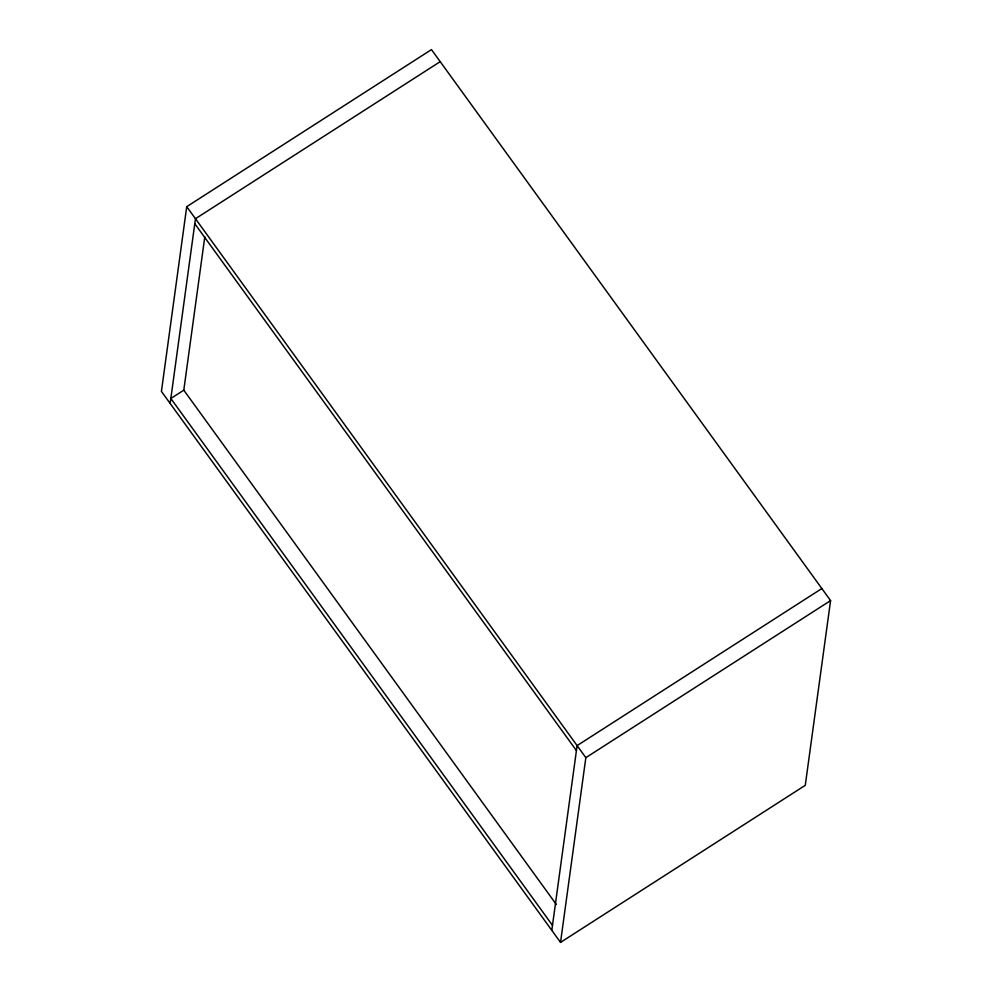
<?xml version="1.0" encoding="UTF-8"?>
<svg xmlns="http://www.w3.org/2000/svg" width="992" height="992" viewBox="0 0 992 992"><rect width="100%" height="100%" fill="white"/><g stroke="black" fill="none" stroke-linecap="round" stroke-linejoin="round"><path stroke-width="1.49" d="M186.732 206.671L161.423 391.406L560.53 942.4L805.268 785.329L830.577 600.594L431.47 49.6L186.732 206.671L585.838 757.665L560.53 942.4M170.153 403.459L195.461 218.724L440.2 61.653M556.351 904.518L183.793 390.166L204.798 236.852M551.8 930.347L577.108 745.612L821.847 588.541M183.855 390.129L170.835 398.486L552.482 925.375M585.838 757.665L830.577 600.594M194.779 223.696L576.426 750.584"/></g></svg>
